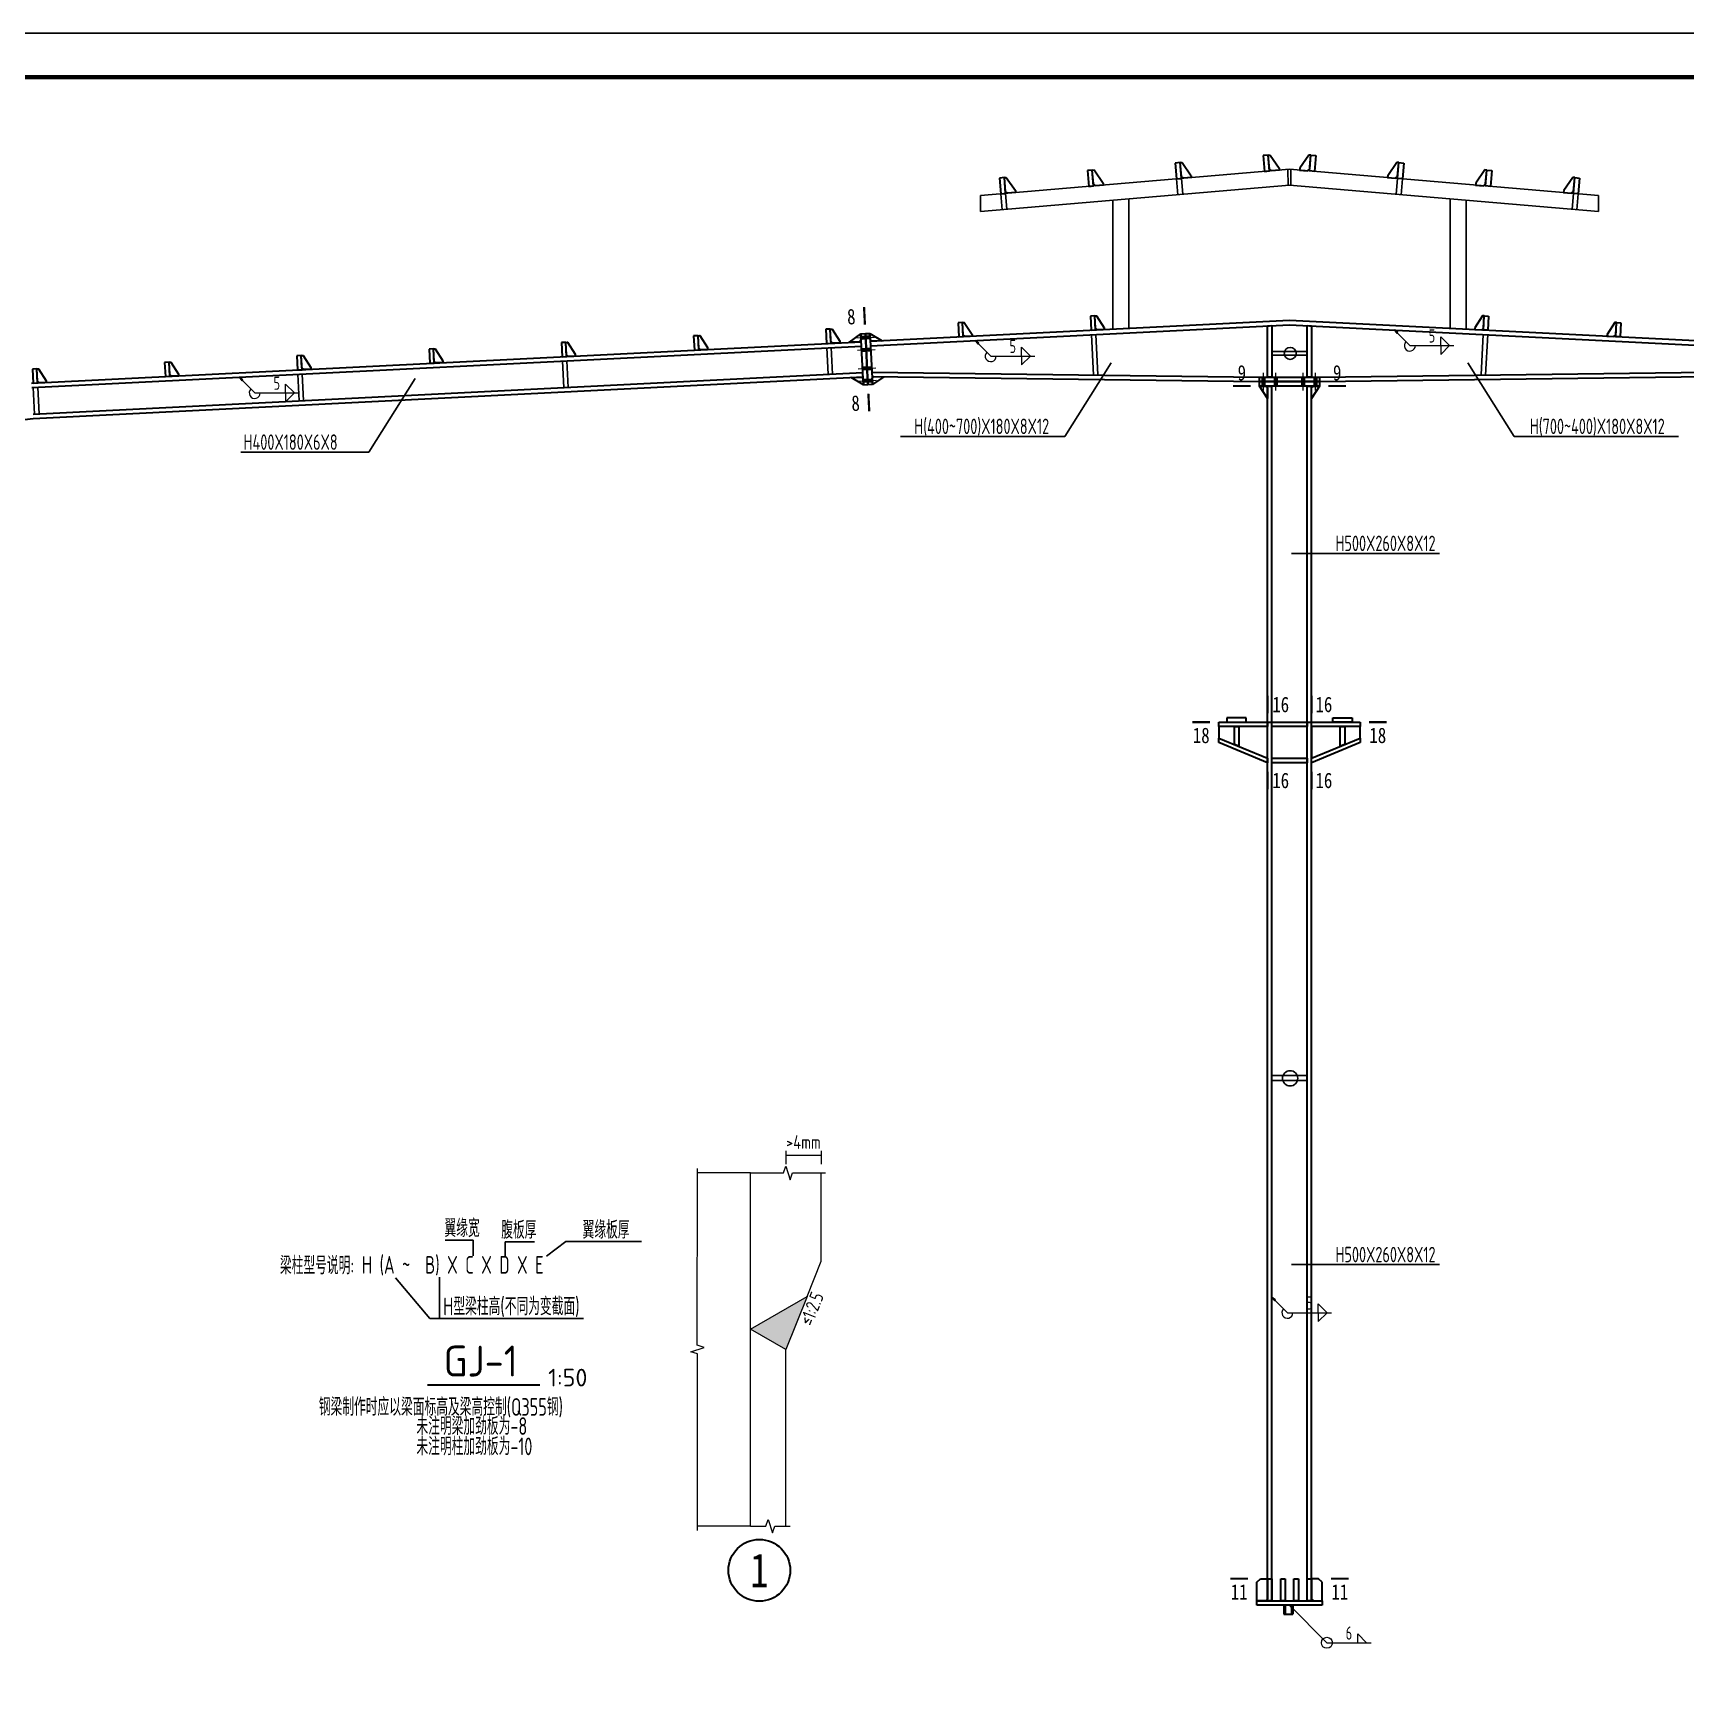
# Model space of a CAD drawing. Extents: x 2303022 to 2899168, y 17226141 to 18257813.
# Drawn here: x 2592593 to 2630040, y 17349985 to 17387237 of the extents above; entities that cross this region are included whole.
import ezdxf
from ezdxf.enums import TextEntityAlignment as Align

# ---------------------------------------------------------------- set-up
doc = ezdxf.new("R2010")
doc.units = 0
doc.header["$LTSCALE"] = 1000
doc.header["$MEASUREMENT"] = 0
for name, color, linetype, lineweight in [('10', 7, 'Continuous', 35), ('114', 2, 'Continuous', 18), ('116', 1, 'Continuous', 35), ('12', 2, 'Continuous', 35), ('14', 2, 'Continuous', 35), ('墙线__粗线', 7, 'Continuous', 18), ('层10', 7, 'Continuous', 35), ('柱子', 3, 'Continuous', 35), ('焊缝标注', 9, 'Continuous', 18)]:
    doc.layers.add(name, color=color, linetype=linetype, lineweight=lineweight)
for name, color, linetype in [('11', 3, 'Continuous'), ('3T_WOOD', 21, 'Continuous'), ('BALCONY', 6, 'Continuous'), ('THICK', 6, 'Continuous'), ('TK', 4, 'Continuous')]:
    doc.layers.add(name, color=color, linetype=linetype)
doc.styles.add('FromPkpm', font='Pkpmeng', dxfattribs={"width": 0.7, "bigfont": 'hztxt'})
doc.styles.add('hztxt', font='Pkpmeng', dxfattribs={"width": 0.7, "bigfont": 'hztxt'})
doc.styles.add('PkpmHz', font='Pkpmeng', dxfattribs={"width": 0.7, "bigfont": 'hztxt'})
doc.styles.add('TSSD_Dimension', font='Tssdeng.shx', dxfattribs={"width": 0.7, "bigfont": 'hztxt.shx'})
doc.styles.add('TSSD_REIN', font='tssdeng.shx', dxfattribs={"width": 0.7, "bigfont": 'tssdchn.shx'})
doc.styles.add('宋体', font='', dxfattribs={"width": 0.8})
doc.styles.add('黑体', font='simhei.ttf', dxfattribs={"width": 0.8})
doc.styles.get('宋体').set_extended_font_data('SimSun')

# ---------------------------------------------------------------- blocks, each defined once
blk = doc.blocks.new('3W43242423423')
for p, q in [((2545656, 17564421, -4059), (2545660, 17564061, -4059)), ((2545726, 17564422, -4059), (2545724, 17564061, -4059))]:
    blk.add_line(p, q)
at = {"elevation": -4059}
for points in [[(2543135, 17564207), (2543166, 17563849)], [(2543248, 17564216), (2543278, 17563858)], [(2548139, 17564216), (2548108, 17563858)], [(2548251, 17564207), (2548220, 17563849)], [(2539150, 17563868), (2539180, 17563510)], [(2539262, 17563878), (2539291, 17563519)], [(2552124, 17563878), (2552095, 17563519)], [(2552236, 17563868), (2552206, 17563510)]]:
    blk.add_lwpolyline(points, dxfattribs=at)
at = {"layer": '11'}
for p, q in [((2538693, 17563830, -4059), (2545693, 17564425, -4059)), ((2552693, 17563829, -4059), (2545693, 17564425, -4059)), ((2538693, 17563468, -4059), (2545693, 17564063, -4059)), ((2538693, 17563468), (2538693, 17563830)), ((2541693, 17560802), (2541693, 17563723)), ((2542053, 17560823), (2542053, 17563754)), ((2552693, 17563468, -4059), (2545693, 17564063, -4059)), ((2549333, 17560823), (2549333, 17563754)), ((2549693, 17560802), (2549693, 17563723)), ((2552693, 17563468), (2552693, 17563829))]:
    blk.add_line(p, q, dxfattribs=at)
at = {"layer": '12'}
for p, q in [((2543218, 17564575, -4059), (2543106, 17564566, -4059)), ((2543106, 17564566, -4059), (2543135, 17564207, -4059)), ((2543218, 17564575, -4059), (2543263, 17564579, -4059)), ((2543248, 17564216, -4059), (2543218, 17564575, -4059)), ((2543244, 17564261, -4059), (2543218, 17564575, -4059)), ((2543263, 17564579, -4059), (2543468, 17564280, -4059)), ((2545211, 17564745, -4059), (2545099, 17564735, -4059)), ((2545099, 17564735, -4059), (2545128, 17564377, -4059)), ((2545211, 17564745, -4059), (2545256, 17564748, -4059)), ((2545240, 17564386, -4059), (2545211, 17564745, -4059)), ((2545237, 17564431, -4059), (2545211, 17564745, -4059)), ((2545256, 17564748, -4059), (2545461, 17564449, -4059)), ((2546130, 17564748, -4059), (2545925, 17564449, -4059)), ((2546175, 17564745, -4059), (2546130, 17564748, -4059)), ((2546146, 17564386, -4059), (2546175, 17564745, -4059)), ((2546150, 17564431, -4059), (2546175, 17564745, -4059)), ((2546175, 17564745, -4059), (2546287, 17564735, -4059)), ((2546287, 17564735, -4059), (2546258, 17564377, -4059)), ((2548123, 17564579, -4059), (2547918, 17564280, -4059)), ((2548168, 17564575, -4059), (2548123, 17564579, -4059)), ((2548139, 17564216, -4059), (2548168, 17564575, -4059)), ((2548142, 17564261, -4059), (2548168, 17564575, -4059)), ((2548168, 17564575, -4059), (2548280, 17564566, -4059)), ((2548280, 17564566, -4059), (2548251, 17564207, -4059)), ((2539233, 17564236, -4059), (2539120, 17564227, -4059)), ((2539120, 17564227, -4059), (2539150, 17563868, -4059)), ((2539233, 17564236, -4059), (2539277, 17564240, -4059)), ((2539262, 17563878, -4059), (2539233, 17564236, -4059)), ((2539258, 17563922, -4059), (2539233, 17564236, -4059)), ((2539277, 17564240, -4059), (2539483, 17563941, -4059)), ((2541225, 17564406, -4059), (2541113, 17564397, -4059)), ((2541113, 17564397, -4059), (2541143, 17564038, -4059)), ((2541225, 17564406, -4059), (2541270, 17564409, -4059)), ((2541255, 17564047, -4059), (2541225, 17564406, -4059)), ((2541251, 17564092, -4059), (2541225, 17564406, -4059)), ((2541300, 17564051, -4059), (2541251, 17564092, -4059)), ((2541270, 17564409, -4059), (2541475, 17564110, -4059)), ((2541475, 17564110, -4059), (2541479, 17564065, -4059)), ((2543135, 17564207, -4059), (2543248, 17564216, -4059)), ((2543292, 17564220, -4059), (2543244, 17564261, -4059)), ((2543472, 17564235, -4059), (2543292, 17564220, -4059)), ((2543468, 17564280, -4059), (2543472, 17564235, -4059)), ((2545128, 17564377, -4059), (2545240, 17564386, -4059)), ((2545285, 17564389, -4059), (2545237, 17564431, -4059)), ((2545465, 17564404, -4059), (2545285, 17564389, -4059)), ((2545461, 17564449, -4059), (2545465, 17564404, -4059)), ((2545925, 17564449, -4059), (2545922, 17564404, -4059)), ((2545922, 17564404, -4059), (2546101, 17564389, -4059)), ((2546101, 17564389, -4059), (2546150, 17564431, -4059)), ((2546258, 17564377, -4059), (2546146, 17564386, -4059)), ((2547918, 17564280, -4059), (2547914, 17564235, -4059)), ((2547914, 17564235, -4059), (2548094, 17564220, -4059)), ((2548094, 17564220, -4059), (2548142, 17564261, -4059)), ((2548251, 17564207, -4059), (2548139, 17564216, -4059)), ((2549911, 17564110, -4059), (2549907, 17564065, -4059)), ((2550116, 17564409, -4059), (2549911, 17564110, -4059)), ((2550087, 17564051, -4059), (2550135, 17564092, -4059)), ((2550161, 17564406, -4059), (2550116, 17564409, -4059)), ((2550131, 17564047, -4059), (2550161, 17564406, -4059)), ((2550135, 17564092, -4059), (2550161, 17564406, -4059)), ((2550161, 17564406, -4059), (2550273, 17564397, -4059)), ((2550273, 17564397, -4059), (2550244, 17564038, -4059)), ((2552109, 17564240, -4059), (2551904, 17563941, -4059)), ((2552154, 17564236, -4059), (2552109, 17564240, -4059)), ((2552124, 17563878, -4059), (2552154, 17564236, -4059)), ((2552128, 17563922, -4059), (2552154, 17564236, -4059)), ((2552154, 17564236, -4059), (2552266, 17564227, -4059)), ((2552266, 17564227, -4059), (2552236, 17563868, -4059)), ((2539150, 17563868, -4059), (2539262, 17563878, -4059)), ((2539307, 17563881, -4059), (2539258, 17563922, -4059)), ((2539486, 17563896, -4059), (2539307, 17563881, -4059)), ((2539483, 17563941, -4059), (2539486, 17563896, -4059)), ((2541143, 17564038, -4059), (2541255, 17564047, -4059)), ((2541479, 17564065, -4059), (2541300, 17564051, -4059)), ((2549907, 17564065, -4059), (2550087, 17564051, -4059)), ((2550244, 17564038, -4059), (2550131, 17564047, -4059)), ((2551904, 17563941, -4059), (2551900, 17563896, -4059)), ((2551900, 17563896, -4059), (2552079, 17563881, -4059)), ((2552079, 17563881, -4059), (2552128, 17563922, -4059)), ((2552236, 17563868, -4059), (2552124, 17563878, -4059))]:
    blk.add_line(p, q, dxfattribs=at)
blk = doc.blocks.new('3Q42Q3331')
at = {"layer": '12', "lineweight": 35, "ltscale": 100}
for p, q in [((2592290, 17554373), (2592190, 17554368)), ((2592190, 17554368), (2592206, 17554048)), ((2592306, 17554053), (2592290, 17554373)), ((2595286, 17554522), (2595187, 17554517)), ((2595187, 17554517), (2595202, 17554198)), ((2595302, 17554203), (2595286, 17554522)), ((2598283, 17554672), (2598183, 17554667)), ((2598183, 17554667), (2598199, 17554348)), ((2598199, 17554348), (2598299, 17554353)), ((2598299, 17554353), (2598283, 17554672)), ((2586298, 17554073), (2586198, 17554068)), ((2586198, 17554068), (2586214, 17553748)), ((2586314, 17553753), (2586298, 17554073)), ((2589294, 17554223), (2589194, 17554218)), ((2589194, 17554218), (2589210, 17553898)), ((2589310, 17553903), (2589294, 17554223)), ((2592206, 17554048), (2592306, 17554053)), ((2595202, 17554198), (2595302, 17554203)), ((2577309, 17553624), (2577209, 17553619)), ((2577209, 17553619), (2577225, 17553299)), ((2577325, 17553304), (2577309, 17553624)), ((2580305, 17553773), (2580205, 17553768)), ((2580205, 17553768), (2580221, 17553449)), ((2580321, 17553454), (2580305, 17553773)), ((2583301, 17553923), (2583201, 17553918)), ((2583201, 17553918), (2583217, 17553599)), ((2583217, 17553599), (2583317, 17553604)), ((2583317, 17553604), (2583301, 17553923)), ((2586214, 17553748), (2586314, 17553753)), ((2589210, 17553898), (2589310, 17553903)), ((2569519, 17553234), (2569419, 17553229)), ((2569419, 17553229), (2569435, 17552909)), ((2569535, 17552914), (2569519, 17553234)), ((2571316, 17553324), (2571216, 17553319)), ((2571216, 17553319), (2571232, 17552999)), ((2571332, 17553004), (2571316, 17553324)), ((2574313, 17553474), (2574213, 17553469)), ((2574213, 17553469), (2574229, 17553149)), ((2574329, 17553154), (2574313, 17553474)), ((2577225, 17553299), (2577325, 17553304)), ((2580221, 17553449), (2580321, 17553454)), ((2566123, 17553064), (2566023, 17553059)), ((2566023, 17553059), (2566039, 17552740)), ((2566139, 17552745), (2566123, 17553064)), ((2567721, 17553144), (2567621, 17553139)), ((2567621, 17553139), (2567637, 17552819)), ((2567737, 17552824), (2567721, 17553144)), ((2569435, 17552909), (2569535, 17552914)), ((2571232, 17552999), (2571332, 17553004)), ((2574229, 17553149), (2574329, 17553154)), ((2566039, 17552740), (2566139, 17552745)), ((2567637, 17552819), (2567737, 17552824))]:
    blk.add_line(p, q, dxfattribs=at)
for points in [[(2592504, 17554103), (2592506, 17554063), (2592346, 17554055), (2592304, 17554093), (2592290, 17554373), (2592330, 17554375)], [(2595500, 17554253), (2595502, 17554213), (2595342, 17554205), (2595300, 17554243), (2595286, 17554522), (2595326, 17554524)], [(2598496, 17554403), (2598498, 17554363), (2598339, 17554355), (2598297, 17554393), (2598283, 17554672), (2598323, 17554674)], [(2586511, 17553803), (2586513, 17553763), (2586354, 17553755), (2586312, 17553793), (2586298, 17554073), (2586338, 17554075)], [(2589508, 17553953), (2589510, 17553913), (2589350, 17553905), (2589308, 17553943), (2589294, 17554223), (2589334, 17554225)], [(2577523, 17553354), (2577525, 17553314), (2577365, 17553306), (2577323, 17553344), (2577309, 17553624), (2577349, 17553626)], [(2580519, 17553504), (2580521, 17553464), (2580361, 17553456), (2580319, 17553494), (2580305, 17553773), (2580345, 17553775)], [(2583515, 17553653), (2583517, 17553614), (2583357, 17553606), (2583315, 17553643), (2583301, 17553923), (2583341, 17553925)], [(2569732, 17552964), (2569734, 17552924), (2569574, 17552916), (2569533, 17552954), (2569519, 17553234), (2569559, 17553236)], [(2571530, 17553054), (2571532, 17553014), (2571372, 17553006), (2571330, 17553044), (2571316, 17553324), (2571356, 17553326)], [(2574526, 17553204), (2574528, 17553164), (2574369, 17553156), (2574327, 17553194), (2574313, 17553474), (2574353, 17553476)], [(2566337, 17552795), (2566339, 17552755), (2566179, 17552747), (2566137, 17552785), (2566123, 17553064), (2566163, 17553066)], [(2567935, 17552874), (2567937, 17552834), (2567777, 17552826), (2567735, 17552864), (2567721, 17553144), (2567761, 17553146)]]:
    blk.add_lwpolyline(points, close=True, dxfattribs=at)
at = {"layer": '3T_WOOD'}
for points in [[(2598204, 17554248), (2598249, 17553333)], [(2598304, 17554253), (2598349, 17553338)], [(2586219, 17553648), (2586249, 17553049)], [(2586319, 17553653), (2586349, 17553054)], [(2592211, 17553948), (2592241, 17553349)], [(2592311, 17553953), (2592341, 17553354)], [(2580226, 17553349), (2580256, 17552750)], [(2580326, 17553354), (2580356, 17552755)], [(2574234, 17553049), (2574264, 17552450)], [(2574334, 17553054), (2574364, 17552455)], [(2567642, 17552719), (2567694, 17551682)], [(2567742, 17552724), (2567793, 17551693)], [(2569440, 17552810), (2569485, 17551895)], [(2569540, 17552815), (2569585, 17551900)]]:
    blk.add_lwpolyline(points, dxfattribs=at)
blk = doc.blocks.new('GeYuanFrame_66240766', base_point=(20.09, 4.53))
at = {"layer": 'TK'}
blk.add_lwpolyline([(20.09, 4.53), (20.09, 598.53), (1491.09, 598.53), (1491.09, 4.53)], close=True, dxfattribs=at)
at = {"layer": 'TK', "const_width": 1}
blk.add_lwpolyline([(45.09, 588.53), (1481.09, 588.53), (1481.09, 14.53), (45.09, 14.53)], close=True, dxfattribs=at)

msp = doc.modelspace()

# ---------------------------------------------------------------- hatches: boundary and pattern name
at = {"layer": '墙线__粗线'}
msp.add_hatch(color=9, dxfattribs=at).paths.add_polyline_path([(2609647.5, 17357421.9), (2608847.5, 17357883.8), (2610127.9, 17358623.1)])
at = {"layer": '焊缝标注'}
for points in [[(2613937.2, 17380276.1), (2613997.1, 17380194.6), (2614018.3, 17380215.7)], [(2623432.1, 17380513.4), (2623492, 17380432), (2623513.3, 17380453.1)], [(2597263.6, 17379442.4), (2597323.4, 17379360.9), (2597344.7, 17379382.1)], [(2620658.5, 17358610.1), (2620718.4, 17358528.7), (2620739.6, 17358549.8)], [(2621058.5, 17351632.3), (2621118.4, 17351550.8), (2621139.6, 17351571.9)]]:
    msp.add_hatch(color=256, dxfattribs=at).paths.add_polyline_path(points)

# ---------------------------------------------------------------- linework, layer by layer
at = {"color": 3, "lineweight": 35, "ltscale": 100}
for p, q in [((2611558.5, 17380257.2), (2621058.5, 17380732.3)), ((2611563.5, 17380157.4), (2621058.3, 17380632.1)), ((2621058.3, 17380632.1), (2630553.5, 17380157.4)), ((2621058.5, 17380732.2), (2630558.5, 17380257.3)), ((2592558.5, 17379307.3), (2611358.7, 17380247.3)), ((2592563.5, 17379207.4), (2611363.7, 17380147.4)), ((2592593.5, 17378608.1), (2611393.7, 17379548.1)), ((2611593.4, 17379558.3), (2620378.5, 17379443.8)), ((2621738.5, 17379443.8), (2630523.6, 17379558.4)), ((2592598.5, 17378508.3), (2611398.7, 17379448.3)), ((2611598.4, 17379458.2), (2620378.5, 17379343.8)), ((2620558.5, 17371632.3), (2620558.5, 17379243.8)), ((2620558.5, 17379243.8), (2620658.5, 17379243.8)), ((2620658.5, 17371632.3), (2620658.5, 17379243.8)), ((2621458.5, 17371632.3), (2621458.5, 17379243.8)), ((2621458.5, 17379243.8), (2621558.5, 17379243.8)), ((2621558.5, 17371632.3), (2621558.5, 17379243.8)), ((2621738.5, 17379343.7), (2630518.5, 17379458.2)), ((2584258.5, 17377529.6), (2592598.5, 17378508.2)), ((2620558.5, 17351732.3), (2620558.5, 17371632.3)), ((2620558.5, 17371632.3), (2620658.5, 17371632.3)), ((2620658.5, 17351732.3), (2620658.5, 17371632.3)), ((2620658.5, 17371632.3), (2621458.5, 17371632.3)), ((2621458.5, 17351732.3), (2621458.5, 17371632.3)), ((2621458.5, 17371632.3), (2621558.5, 17371632.3)), ((2621558.5, 17351732.3), (2621558.5, 17371632.3))]:
    msp.add_line(p, q, dxfattribs=at)
at = {"layer": '10', "lineweight": 35, "ltscale": 100, "const_width": 50}
for points in [[(2611419.7, 17381031.3), (2611439.7, 17380631.8)], [(2611537.6, 17378672.2), (2611517.6, 17379071.7)], [(2619778.5, 17379243.8), (2620178.5, 17379243.8)], [(2622338.5, 17379243.8), (2621938.5, 17379243.8)], [(2620558.5, 17372232.3), (2620558.5, 17371832.3)], [(2621558.5, 17372232.3), (2621558.5, 17371832.3)], [(2618858.5, 17371632.3), (2619258.5, 17371632.3)], [(2623258.5, 17371632.3), (2622858.5, 17371632.3)], [(2620558.5, 17370112.3), (2620558.5, 17370512.3)], [(2621558.5, 17370112.3), (2621558.5, 17370512.3)], [(2619718.5, 17352232.3), (2620118.5, 17352232.3)], [(2622398.5, 17352232.3), (2621998.5, 17352232.3)]]:
    msp.add_lwpolyline(points, dxfattribs=at)
at = {"layer": '114', "lineweight": 18, "ltscale": 100}
for p, q in [((2611254.4, 17380332.2), (2611653.9, 17380352.1)), ((2611268.3, 17380052.5), (2611667.9, 17380072.5)), ((2611289.3, 17379633), (2611688.8, 17379653)), ((2620468.5, 17379143.8), (2620468.5, 17379543.8)), ((2620748.5, 17379143.8), (2620748.5, 17379543.8)), ((2621368.5, 17379143.8), (2621368.5, 17379543.8)), ((2621648.5, 17379143.8), (2621648.5, 17379543.8)), ((2611303.3, 17379353.4), (2611702.8, 17379373.4))]:
    msp.add_line(p, q, dxfattribs=at)
at = {"layer": '114', "color": 1, "lineweight": 70, "ltscale": 100}
for p, q in [((2611354.3, 17380337.2), (2611554, 17380347.1)), ((2611368.2, 17380057.5), (2611568, 17380067.5)), ((2611389.2, 17379638), (2611589, 17379648)), ((2611403.2, 17379358.4), (2611602.9, 17379368.4)), ((2620468.5, 17379243.8), (2620468.5, 17379443.8)), ((2620748.5, 17379243.8), (2620748.5, 17379443.8)), ((2621368.5, 17379243.8), (2621368.5, 17379443.8)), ((2621648.5, 17379243.8), (2621648.5, 17379443.8))]:
    msp.add_line(p, q, dxfattribs=at)
at = {"layer": '116', "lineweight": 35, "ltscale": 100}
for p, q in [((2620933.5, 17351632.3), (2620933.5, 17351432.3)), ((2620933.5, 17351432.3), (2621133.5, 17351432.3)), ((2620963.5, 17351632.3), (2620963.5, 17351432.3)), ((2621103.5, 17351632.3), (2621103.5, 17351432.3)), ((2621133.5, 17351632.3), (2621133.5, 17351432.3))]:
    msp.add_line(p, q, dxfattribs=at)
at = {"layer": '12', "lineweight": 35, "ltscale": 100}
for p, q in [((2625453, 17380512.5), (2625469, 17380832.1)), ((2625469, 17380832.1), (2625568.9, 17380827.1)), ((2625568.9, 17380827.1), (2625552.9, 17380507.5)), ((2628449.2, 17380362.7), (2628465.2, 17380682.3)), ((2628465.2, 17380682.3), (2628565.1, 17380677.3)), ((2628565.1, 17380677.3), (2628549.1, 17380357.7)), ((2625552.9, 17380507.5), (2625453, 17380512.5)), ((2628549.1, 17380357.7), (2628449.2, 17380362.7))]:
    msp.add_line(p, q, dxfattribs=at)
for points in [[(2625255.2, 17380562.5), (2625253.2, 17380522.5), (2625413, 17380514.5), (2625455, 17380552.5), (2625469, 17380832.1), (2625429, 17380834.1)], [(2628251.5, 17380412.7), (2628249.5, 17380372.7), (2628409.3, 17380364.7), (2628451.3, 17380402.7), (2628465.2, 17380682.3), (2628425.3, 17380684.3)]]:
    msp.add_lwpolyline(points, close=True, dxfattribs=at)
at = {"layer": '14', "lineweight": 35, "ltscale": 100}
for p, q in [((2620558.5, 17380607.1), (2620658.5, 17380612.1)), ((2620558.5, 17379443.8), (2620558.5, 17380607.1)), ((2620658.5, 17380612.1), (2620658.5, 17379443.8)), ((2621458.5, 17379443.8), (2621458.5, 17380612.1)), ((2621458.5, 17380612.1), (2621558.5, 17380607.1)), ((2621558.5, 17380607.1), (2621558.5, 17379443.8)), ((2611089.1, 17380233.8), (2611349.8, 17380427)), ((2611318.8, 17380245.3), (2611089.1, 17380233.8)), ((2611356.7, 17380287.2), (2611318.8, 17380245.3)), ((2611349.8, 17380427), (2611449.6, 17380432)), ((2611407.8, 17379266.5), (2611349.8, 17380427)), ((2611349.8, 17380427), (2611356.7, 17380287.2)), ((2611449.6, 17380432), (2611549.5, 17380437)), ((2611449.6, 17380432), (2611507.6, 17379271.5)), ((2611507.6, 17379271.5), (2611449.6, 17380432)), ((2611549.5, 17380437), (2611607.5, 17379276.5)), ((2611556.5, 17380297.2), (2611549.5, 17380437)), ((2611549.5, 17380437), (2611828.2, 17380270.7)), ((2611598.4, 17380259.2), (2611556.5, 17380297.2)), ((2611828.2, 17380270.7), (2611598.4, 17380259.2)), ((2611129, 17379434.8), (2611358.7, 17379446.3)), ((2611407.7, 17379268.5), (2611129, 17379434.8)), ((2611358.7, 17379446.3), (2611400.7, 17379408.3)), ((2611400.7, 17379408.3), (2611407.7, 17379268.5)), ((2611507.6, 17379271.5), (2611407.8, 17379266.5)), ((2611607.5, 17379276.5), (2611507.6, 17379271.5)), ((2611600.4, 17379418.3), (2611638.4, 17379457.7)), ((2611607.4, 17379278.5), (2611600.4, 17379418.3)), ((2611868.4, 17379454.7), (2611607.4, 17379278.5)), ((2611638.4, 17379457.7), (2611868.4, 17379454.7)), ((2620378.5, 17379443.8), (2621738.5, 17379443.8)), ((2620378.5, 17379343.8), (2620378.5, 17379443.8)), ((2621738.5, 17379343.8), (2620378.5, 17379343.8)), ((2620378.5, 17379343.8), (2621738.5, 17379343.8)), ((2620378.5, 17379243.8), (2620378.5, 17379343.8)), ((2621738.5, 17379243.8), (2620378.5, 17379243.8)), ((2620558.5, 17378963.8), (2620378.5, 17379243.8)), ((2620378.5, 17379243.8), (2620518.5, 17379243.8)), ((2620518.5, 17379243.8), (2620558.5, 17379203.8)), ((2620658.5, 17379443.8), (2620558.5, 17379443.8)), ((2620558.5, 17379203.8), (2620558.5, 17378963.8)), ((2621558.5, 17379443.8), (2621458.5, 17379443.8)), ((2621738.5, 17379243.8), (2621558.5, 17378963.8)), ((2621558.5, 17379203.8), (2621598.5, 17379243.8)), ((2621558.5, 17378963.8), (2621558.5, 17379203.8)), ((2621598.5, 17379243.8), (2621738.5, 17379243.8)), ((2621738.5, 17379443.8), (2621738.5, 17379343.8)), ((2621738.5, 17379343.8), (2621738.5, 17379243.8)), ((2619458.5, 17371632.3), (2620558.5, 17371632.3)), ((2619458.5, 17371532.3), (2619458.5, 17371632.3)), ((2620078.5, 17371732.3), (2619638.5, 17371732.3)), ((2619638.5, 17371732.3), (2619638.5, 17371632.3)), ((2619638.5, 17371632.3), (2620078.5, 17371632.3)), ((2620078.5, 17371632.3), (2620078.5, 17371732.3)), ((2620558.5, 17371632.3), (2620558.5, 17371532.3)), ((2620658.5, 17371632.3), (2621458.5, 17371632.3)), ((2620658.5, 17371532.3), (2620658.5, 17371632.3)), ((2621458.5, 17371632.3), (2621458.5, 17371532.3)), ((2621558.5, 17371632.3), (2622658.5, 17371632.3)), ((2621558.5, 17371532.3), (2621558.5, 17371632.3)), ((2622038.5, 17371732.3), (2622478.5, 17371732.3)), ((2622038.5, 17371632.3), (2622038.5, 17371732.3)), ((2622478.5, 17371632.3), (2622038.5, 17371632.3)), ((2622478.5, 17371732.3), (2622478.5, 17371632.3)), ((2622658.5, 17371632.3), (2622658.5, 17371532.3)), ((2620558.5, 17371532.3), (2619458.5, 17371532.3)), ((2619458.5, 17371532.3), (2619458.5, 17371272.3)), ((2620558.5, 17371532.3), (2619458.5, 17371532.3)), ((2619458.5, 17371272.3), (2620558.5, 17370812.3)), ((2619458.5, 17371272.3), (2620558.5, 17370812.3)), ((2619458.5, 17371172.3), (2619458.5, 17371272.3)), ((2619808.5, 17371125.9), (2619808.5, 17371532.3)), ((2619808.5, 17371532.3), (2619908.5, 17371532.3)), ((2619908.5, 17371532.3), (2619908.5, 17371084.1)), ((2620558.5, 17370812.3), (2620558.5, 17371532.3)), ((2621458.5, 17371532.3), (2620658.5, 17371532.3)), ((2622658.5, 17371532.3), (2621558.5, 17371532.3)), ((2621558.5, 17371532.3), (2621558.5, 17370812.3)), ((2622658.5, 17371532.3), (2621558.5, 17371532.3)), ((2621558.5, 17370812.3), (2622658.5, 17371272.3)), ((2621558.5, 17370812.3), (2622658.5, 17371272.3)), ((2622208.5, 17371084.1), (2622208.5, 17371532.3)), ((2622208.5, 17371532.3), (2622308.5, 17371532.3)), ((2622308.5, 17371532.3), (2622308.5, 17371125.9)), ((2622658.5, 17371272.3), (2622658.5, 17371532.3)), ((2622658.5, 17371272.3), (2622658.5, 17371172.3)), ((2620558.5, 17370712.3), (2619458.5, 17371172.3)), ((2619908.5, 17371084.1), (2619808.5, 17371125.9)), ((2622658.5, 17371172.3), (2621558.5, 17370712.3)), ((2622308.5, 17371125.9), (2622208.5, 17371084.1)), ((2620558.5, 17370812.3), (2620558.5, 17370712.3)), ((2620658.5, 17370812.3), (2621458.5, 17370812.3)), ((2620658.5, 17370712.3), (2620658.5, 17370812.3)), ((2621458.5, 17370712.3), (2620658.5, 17370712.3)), ((2621458.5, 17370812.3), (2621458.5, 17370712.3)), ((2621558.5, 17370712.3), (2621558.5, 17370812.3)), ((2620318.5, 17352152.3), (2620398.5, 17352232.3)), ((2620318.5, 17351732.3), (2620318.5, 17352152.3)), ((2620398.5, 17352232.3), (2620558.5, 17352232.3)), ((2620558.5, 17352232.3), (2620558.5, 17351772.3)), ((2620558.5, 17351732.3), (2620558.5, 17352232.3)), ((2620558.5, 17352232.3), (2620658.5, 17352232.3)), ((2620658.5, 17352232.3), (2620658.5, 17351732.3)), ((2620858.5, 17351732.3), (2620858.5, 17352232.3)), ((2620858.5, 17352232.3), (2620958.5, 17352232.3)), ((2620958.5, 17352232.3), (2620958.5, 17351732.3)), ((2621158.5, 17351732.3), (2621158.5, 17352232.3)), ((2621158.5, 17352232.3), (2621258.5, 17352232.3)), ((2621258.5, 17352232.3), (2621258.5, 17351732.3)), ((2621458.5, 17351732.3), (2621458.5, 17352232.3)), ((2621458.5, 17352232.3), (2621558.5, 17352232.3)), ((2621558.5, 17352232.3), (2621558.5, 17351772.3)), ((2621718.5, 17352232.3), (2621558.5, 17352232.3)), ((2621558.5, 17352232.3), (2621558.5, 17351732.3)), ((2621798.5, 17352152.3), (2621718.5, 17352232.3)), ((2621798.5, 17351732.3), (2621798.5, 17352152.3)), ((2620558.5, 17351772.3), (2620518.5, 17351732.3)), ((2621558.5, 17351772.3), (2621598.5, 17351732.3)), ((2620318.5, 17351632.3), (2620318.5, 17351732.3)), ((2620318.5, 17351732.3), (2621798.5, 17351732.3)), ((2620518.5, 17351732.3), (2620318.5, 17351732.3)), ((2621798.5, 17351632.3), (2620318.5, 17351632.3)), ((2620658.5, 17351732.3), (2620558.5, 17351732.3)), ((2620958.5, 17351732.3), (2620858.5, 17351732.3)), ((2621258.5, 17351732.3), (2621158.5, 17351732.3)), ((2621558.5, 17351732.3), (2621458.5, 17351732.3)), ((2621598.5, 17351732.3), (2621798.5, 17351732.3)), ((2621798.5, 17351732.3), (2621798.5, 17351632.3))]:
    msp.add_line(p, q, dxfattribs=at)
at = {"layer": '3T_WOOD'}
for p, q in [((2620658.5, 17380028), (2621458.5, 17380028)), ((2620658.5, 17379943.5), (2621458.5, 17379943.5)), ((2620658.5, 17363632.3), (2621458.5, 17363632.3)), ((2620658.5, 17363514.7), (2621458.5, 17363514.7))]:
    msp.add_line(p, q, dxfattribs=at)
for points in [[(2625448, 17380412.7), (2625402.2, 17379497.9)], [(2625547.9, 17380407.7), (2625502.1, 17379492.9)]]:
    msp.add_lwpolyline(points, dxfattribs=at)
for centre, radius in [((2621074.3, 17379982.3), 135.5), ((2621072.3, 17363564.6), 172.6)]:
    msp.add_circle(centre, radius, dxfattribs=at)
at = {"layer": 'BALCONY'}
for p, q in [((2615971, 17378103.4, -3.6), (2617021.6, 17379771.5)), ((2626146, 17378103.4, -3.6), (2625095.4, 17379771.5)), ((2600199.6, 17377746.1, -3.3), (2601250.3, 17379414.2, 0.2)), ((2615971, 17378103.4, -3.6), (2612243.8, 17378103.4, -3.6)), ((2626146, 17378103.4, -3.6), (2629873.2, 17378103.4, -3.6)), ((2600199.6, 17377746.1, -3.3), (2597300.3, 17377746.1, -3.3)), ((2621105.2, 17375453.3), (2624458.4, 17375453.3)), ((2621105.2, 17359346), (2624458.4, 17359346))]:
    msp.add_line(p, q, dxfattribs=at)
at = {"layer": 'THICK'}
for p, q in [((2602562.3, 17359896.6), (2601932.3, 17359896.6)), ((2602562.3, 17359546.6), (2602562.3, 17359896.6)), ((2603289.3, 17359861.6), (2603954.3, 17359861.6)), ((2603289.3, 17359511.6), (2603289.3, 17359861.6)), ((2604223.5, 17359535.9), (2604666.8, 17359870.9)), ((2604666.8, 17359870.9), (2606377.8, 17359870.9)), ((2600807.4, 17359046.6), (2601579.4, 17358128.6)), ((2601804.4, 17359058.6), (2601804.4, 17358128.6)), ((2601579.4, 17358128.6), (2605063.4, 17358128.6))]:
    msp.add_line(p, q, dxfattribs=at)
at = {"layer": '墙线__粗线', "color": 6}
for p, q in [((2609647.5, 17361921.9, -200), (2609647.5, 17361621.9, -200)), ((2610447.5, 17361921.9, -200), (2610447.5, 17361621.9, -200)), ((2609647.5, 17361821.9, -200), (2610447.5, 17361821.9, -200))]:
    msp.add_line(p, q, dxfattribs=at)
at = {"layer": '墙线__粗线', "color": 9}
for p, q in [((2607641.1, 17357521.9, -200), (2607647.5, 17361521.9, -200)), ((2609597.5, 17361421.9, -200), (2609647.5, 17361575.8, -200)), ((2609647.5, 17361575.8, -200), (2609747.2, 17361269.3, -200)), ((2608847.5, 17361421.9, -200), (2607647.5, 17361421.9, -200)), ((2608847.5, 17361421.9, -200), (2609597.5, 17361421.9, -200)), ((2609747.2, 17361269.3, -200), (2609797.5, 17361423.1, -200)), ((2609797.5, 17361423.1, -200), (2610547.5, 17361421.9, -200)), ((2607493.6, 17357371.9, -200), (2607794.9, 17357471.7, -200)), ((2607794.9, 17357471.7, -200), (2607641.1, 17357521.9, -200)), ((2607647.5, 17357321.9, -200), (2607493.6, 17357371.9, -200)), ((2607647.5, 17353321.9, -200), (2607647.5, 17357321.9, -200)), ((2608847.5, 17353421.9, -200), (2607647.5, 17353421.9, -200)), ((2608847.5, 17353421.9, -200), (2609197.5, 17353421.9, -200)), ((2609197.5, 17353421.9, -200), (2609247.5, 17353575.8, -200)), ((2609247.5, 17353575.8, -200), (2609347.2, 17353268.7, -200)), ((2609347.2, 17353268.7, -200), (2609397.5, 17353422.5, -200)), ((2609397.5, 17353422.5, -200), (2609747.5, 17353421.9, -200))]:
    msp.add_line(p, q, dxfattribs=at)
at = {"layer": '墙线__粗线', "color": 2}
for p, q in [((2608847.5, 17357883.8, -200), (2608847.5, 17361421.9, -200)), ((2610447.5, 17359421.9, -200), (2610447.5, 17361421.9, -200)), ((2610127.9, 17358623.1, -200), (2610447.5, 17359421.9, -200))]:
    msp.add_line(p, q, dxfattribs=at)
at = {"layer": '墙线__粗线', "color": 3}
for p, q in [((2608847.5, 17353421.9, -200), (2608847.5, 17357883.8, -200)), ((2609647.5, 17353421.9, -200), (2609647.5, 17357421.9, -200))]:
    msp.add_line(p, q, dxfattribs=at)
at = {"layer": '墙线__粗线', "color": 9, "linetype": 'Continuous', "elevation": -200}
msp.add_lwpolyline([(2609647.5, 17357421.9), (2608847.5, 17357883.8), (2610127.9, 17358623.1)], close=True, dxfattribs=at)
at = {"layer": '层10'}
msp.add_circle((2609047.5, 17352421.9, 1000), 700, dxfattribs=at)
at = {"layer": '柱子', "color": 7, "const_width": 45, "elevation": 200}
msp.add_lwpolyline([(2601528.8, 17356621.6), (2604077.7, 17356621.6)], dxfattribs=at)
at = {"layer": '焊缝标注', "lineweight": 18, "ltscale": 100}
for p, q in [((2613937.2, 17380276.1), (2614289.7, 17379921.5)), ((2623432.1, 17380513.4), (2623784.7, 17380158.9)), ((2624484.7, 17380358.9), (2624684.7, 17380158.9)), ((2624484.7, 17380158.9), (2624484.7, 17380358.9)), ((2614289.7, 17379921.5), (2615289.7, 17379921.5)), ((2614989.7, 17380121.5), (2615189.7, 17379921.5)), ((2614989.7, 17379921.5), (2614989.7, 17380121.5)), ((2614989.7, 17379721.5), (2615189.7, 17379921.5)), ((2614989.7, 17379921.5), (2614989.7, 17379721.5)), ((2623784.7, 17380158.9), (2624784.7, 17380158.9)), ((2624484.7, 17379958.9), (2624684.7, 17380158.9)), ((2624484.7, 17380158.9), (2624484.7, 17379958.9)), ((2597263.6, 17379442.4), (2597616.1, 17379087.9)), ((2598316.1, 17379287.9), (2598516.1, 17379087.9)), ((2598316.1, 17379087.9), (2598316.1, 17379287.9)), ((2597616.1, 17379087.9), (2598616.1, 17379087.9)), ((2598316.1, 17378887.9), (2598516.1, 17379087.9)), ((2598316.1, 17379087.9), (2598316.1, 17378887.9)), ((2620658.5, 17358610.1), (2621011.1, 17358255.6)), ((2621011.1, 17358255.6), (2622011.1, 17358255.6)), ((2621711.1, 17358455.6), (2621911.1, 17358255.6)), ((2621711.1, 17358255.6), (2621711.1, 17358455.6)), ((2621711.1, 17358055.6), (2621911.1, 17358255.6)), ((2621711.1, 17358255.6), (2621711.1, 17358055.6)), ((2621058.5, 17351632.3), (2621904.7, 17350781.4)), ((2621904.7, 17350781.4), (2622904.7, 17350781.4)), ((2622604.7, 17350981.4), (2622804.7, 17350781.4)), ((2622604.7, 17350781.4), (2622604.7, 17350981.4))]:
    msp.add_line(p, q, dxfattribs=at)
at = {"layer": '焊缝标注', "linetype": 'Continuous'}
for points in [[(2613937.2, 17380276.1), (2613997.1, 17380194.6), (2614018.3, 17380215.7)], [(2623432.1, 17380513.4), (2623492, 17380432), (2623513.3, 17380453.1)], [(2597263.6, 17379442.4), (2597323.4, 17379360.9), (2597344.7, 17379382.1)], [(2620658.5, 17358610.1), (2620718.4, 17358528.7), (2620739.6, 17358549.8)], [(2621058.5, 17351632.3), (2621118.4, 17351550.8), (2621139.6, 17351571.9)]]:
    msp.add_lwpolyline(points, close=True, dxfattribs=at)
at = {"layer": '焊缝标注', "lineweight": 18, "ltscale": 100}
msp.add_circle((2621904.7, 17350781.4), 125, dxfattribs=at)
for centre, start in [((2623784.7, 17380158.9), 134.84001), ((2614289.7, 17379921.5), 134.84001), ((2597616.1, 17379087.9), 134.8405), ((2621011.1, 17358255.6), 134.84007)]:
    msp.add_arc(centre, 125, start, 0, dxfattribs=at)

# ---------------------------------------------------------------- block references
at = {"layer": '3T_WOOD', "xscale": 100, "yscale": 100, "zscale": 100}
msp.add_blockref('GeYuanFrame_66240766', (2536209.8, 17327837.5), dxfattribs=at)
at = {"layer": '3T_WOOD'}
for name, p in [('3W43242423423', (75365.4, -180272.3)), ('3Q42Q3331', (18365.4, -173840.1))]:
    msp.add_blockref(name, p, dxfattribs=at)

# ---------------------------------------------------------------- texts
at = {"layer": '10', "lineweight": 25, "style": '宋体', "width": 0.8}
for p in [(2611130, 17380816.6), (2611228, 17378857)]:
    msp.add_text('8', height=350, rotation=2.86145, dxfattribs=at).set_placement(p, align=Align.MIDDLE_CENTER)
for s, p in [('9', (2619978.5, 17379543.8)), ('9', (2622138.5, 17379543.8)), ('16', (2620858.5, 17372032.3)), ('16', (2621837.2, 17372032.3)), ('18', (2619058.5, 17371332.3)), ('18', (2623058.5, 17371332.3)), ('16', (2620858.5, 17370312.3)), ('16', (2621837.2, 17370312.3)), ('11', (2619918.5, 17351932.3)), ('11', (2622198.5, 17351932.3))]:
    msp.add_text(s, height=350, dxfattribs=at).set_placement(p, align=Align.MIDDLE_CENTER)
at = {"layer": 'BALCONY', "style": 'TSSD_Dimension', "width": 0.7}
for s, p in [('H(400~700)X180X8X12', (2614085.3, 17378331.4, -3.6)), ('H(700~400)X180X8X12', (2628031.7, 17378331.4, -3.6)), ('H400X180X6X8', (2598428.7, 17377974.2, -3.3)), ('H500X260X8X12', (2623233.9, 17375681.3)), ('H500X260X8X12', (2623233.9, 17359574.1))]:
    msp.add_text(s, height=350, dxfattribs=at).set_placement(p, align=Align.MIDDLE)
at = {"layer": 'THICK', "style": 'TSSD_REIN', "width": 0.7}
for s, p in [('翼缘宽', (2601914.3, 17359970.6)), ('腹板厚', (2603200.7, 17359931.6)), ('翼缘板厚', (2605043.4, 17359933.6)), ('梁柱型号说明:', (2598186.1, 17359126.1)), ('H (A ~  B) X C X D X E', (2600043.4, 17359140.6)), ('H型梁柱高(不同为变截面)', (2601884.4, 17358198.6)), ('钢梁制作时应以梁面标高及梁高控制(Q355钢)', (2599067.5, 17355922.1, -600)), ('未注明梁加劲板为-8', (2601278.9, 17355489)), ('未注明柱加劲板为-10', (2601278.9, 17355028.8))]:
    msp.add_text(s, height=400, dxfattribs=at).set_placement(p)
at = {"layer": '墙线__粗线', "color": 6, "style": 'hztxt', "width": 0.8}
msp.add_text('>4mm', height=310, dxfattribs=at).set_placement((2610047.5, 17362121.9, 1000), align=Align.MIDDLE_CENTER)
msp.add_text('≤1:2.5', height=310, rotation=68.19859, dxfattribs=at).set_placement((2610233.2, 17358347.7, 1000), align=Align.MIDDLE_CENTER)
at = {"layer": '层10', "style": '黑体', "width": 0.8}
msp.add_text('1', height=770, dxfattribs=at).set_placement((2609047.5, 17352421.9, 1000), align=Align.MIDDLE_CENTER)
at = {"layer": '柱子', "color": 7, "style": 'TSSD_REIN'}
for s, height, width, p in [('GJ-1', 700, 0.954365, (2601896.7, 17356811.6, 200)), ('1:50 ', 400, 1.040265, (2604263.5, 17356586.6, 200))]:
    msp.add_text(s, height=height, dxfattribs=dict(at, width=width)).set_placement(p)
at = {"layer": '焊缝标注', "lineweight": 25, "width": 0.7}
for s, style, p in [('5', 'FromPkpm', (2614789.7, 17379991.5)), ('5', 'FromPkpm', (2624284.7, 17380228.9)), ('5', 'FromPkpm', (2598116.1, 17379157.9)), ('5', 'FromPkpm', (2621511.1, 17358325.6)), ('6', 'PkpmHz', (2622404.7, 17350851.4))]:
    msp.add_text(s, height=300, dxfattribs=dict(at, style=style)).set_placement(p, align=Align.CENTER)

doc.saveas('drawing.dxf')
